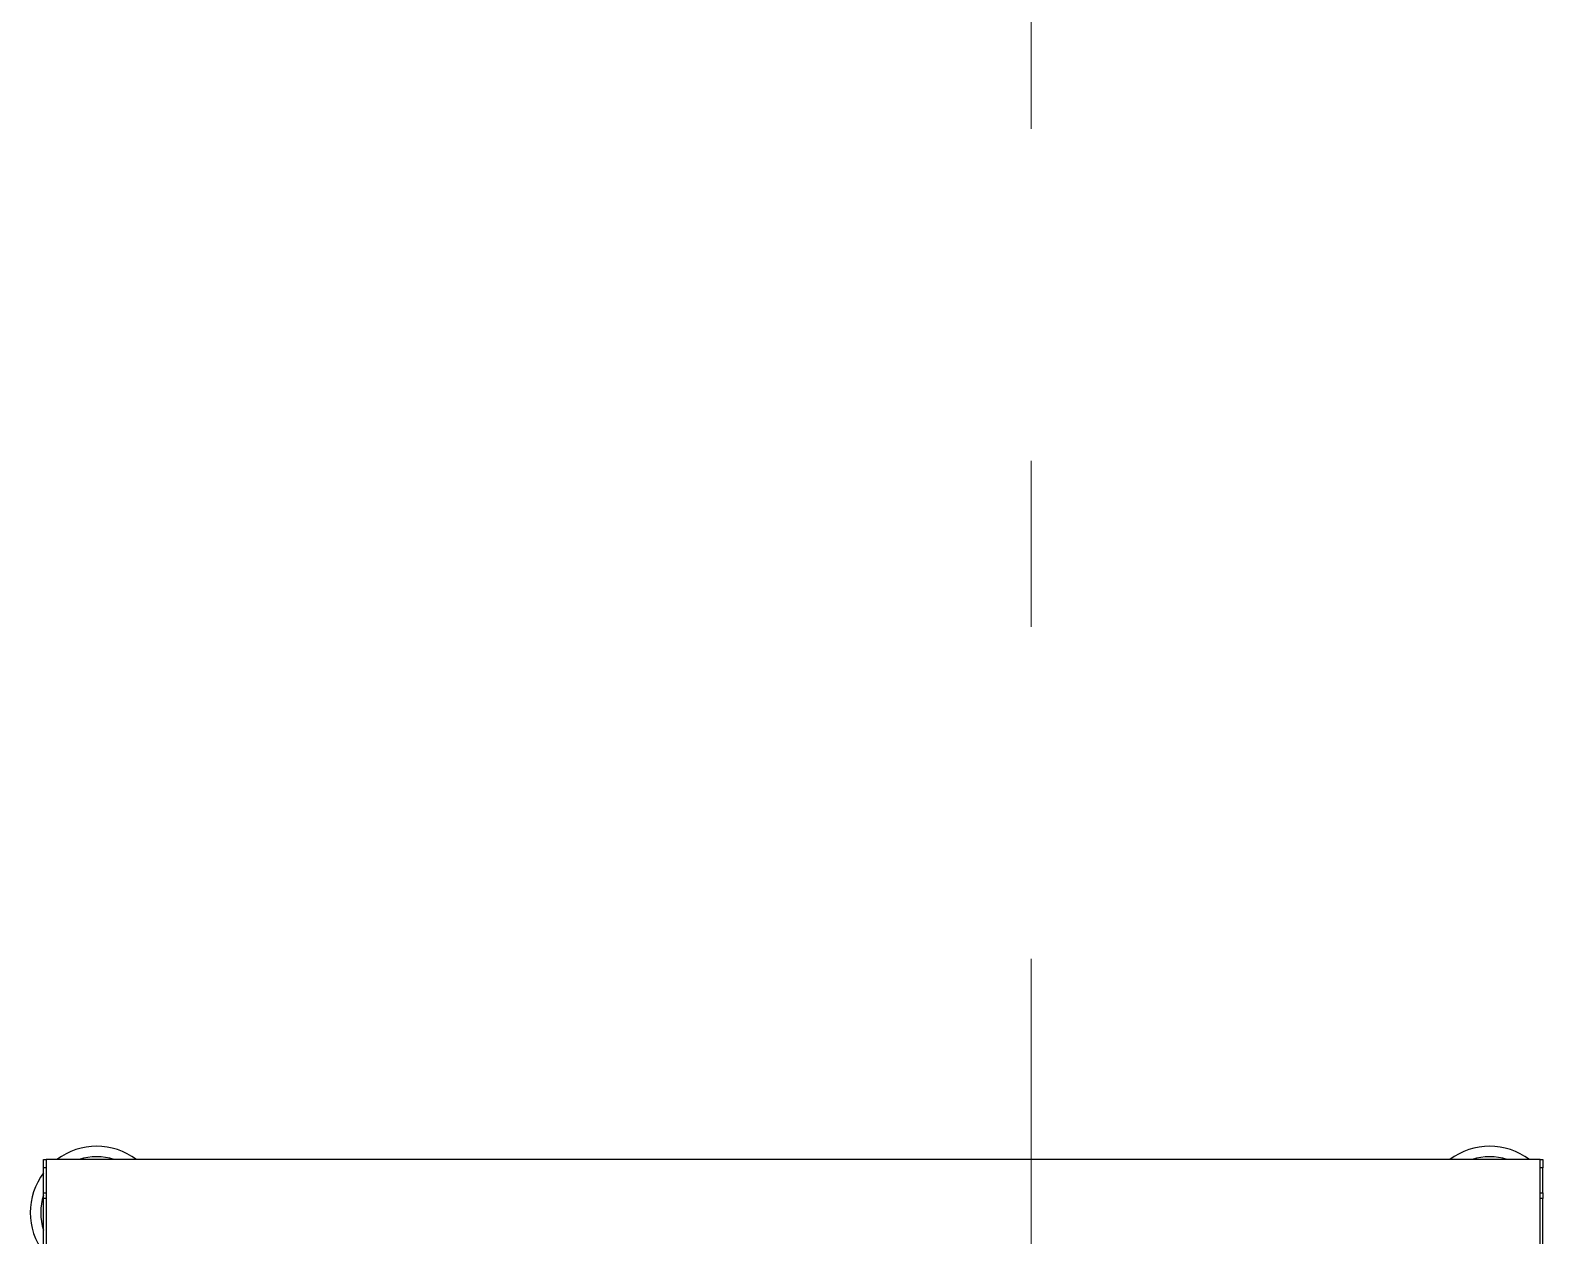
# Model space of a CAD drawing. Header units: millimetres. Extents: x -187347 to 135007, y -6415 to 292048.
# Drawn here: x -51543 to -50632, y 27942 to 28668 of the extents above; entities that cross this region are included whole.
import ezdxf

# ---------------------------------------------------------------- set-up
doc = ezdxf.new("R2010")
doc.units = ezdxf.units.MM
doc.header["$LTSCALE"] = 100
doc.linetypes.add('Z_LINE-CNTR', pattern=[17, 12, -2, 1, -2])
doc.layers.get('0').update_dxf_attribs({"lineweight": 18})
doc.layers.add('Layout CAT2', color=6, linetype='Continuous')
doc.layers.add('S-GRID', color=7, linetype='Continuous', lineweight=5)

# ---------------------------------------------------------------- blocks, each defined once
blk = doc.blocks.new('643h346h634')
at = {"color": 0}
for p, q in [((17228.25, -806.4), (17228.25, -801.4)), ((17228.25, -801.4), (17229.75, -801.4)), ((18129.75, -801.4), (17229.75, -801.4)), ((17229.75, -801.4), (17229.75, -876.4)), ((18129.75, -876.4), (18129.75, -801.4)), ((18129.75, -801.4), (18131.25, -801.4)), ((18131.25, -801.4), (18131.25, -806.4)), ((17228.25, -821.4), (17228.25, -806.4)), ((17229.75, -806.4), (17228.25, -806.4)), ((18131.25, -806.4), (18129.75, -806.4)), ((18131.25, -821.4), (18131.25, -806.4)), ((17228.25, -824.92), (17228.25, -821.4)), ((17228.25, -821.4), (17229.75, -821.4)), ((17228.25, -910.47), (17228.25, -824.92)), ((17229.75, -824.92), (17228.25, -824.92)), ((18129.75, -821.4), (18131.25, -821.4)), ((18131.25, -824.92), (18129.75, -824.92)), ((18131.25, -821.4), (18131.25, -824.92)), ((18131.25, -910.47), (18131.25, -824.92))]:
    blk.add_line(p, q, dxfattribs=at)
for centre, radius, start, end in [((17260.25, -833.4), 40, 53.13375, 126.87187), ((17260.25, -833.4), 33.68, 71.83125, 108.17438), ((18099.25, -833.4), 40, 53.12813, 126.86625), ((18099.25, -833.4), 33.68, 71.82562, 108.16875), ((17260.25, -833.4), 40, 143.13375, 216.86625), ((17260.25, -833.4), 33.68, 161.83125, 198.16875)]:
    blk.add_arc(centre, radius, start, end, dxfattribs=at)

msp = doc.modelspace()

# ---------------------------------------------------------------- linework, layer by layer
at = {"layer": 'S-GRID', "color": 152, "linetype": 'Z_LINE-CNTR'}
msp.add_line((-50939.88, 111408.77), (-50939.88, -6038.24), dxfattribs=at)

# ---------------------------------------------------------------- block references
at = {"layer": 'Layout CAT2'}
msp.add_blockref('643h346h634', (-68763.03, 28789.25, -3.45), dxfattribs=at)

doc.saveas('drawing.dxf')
